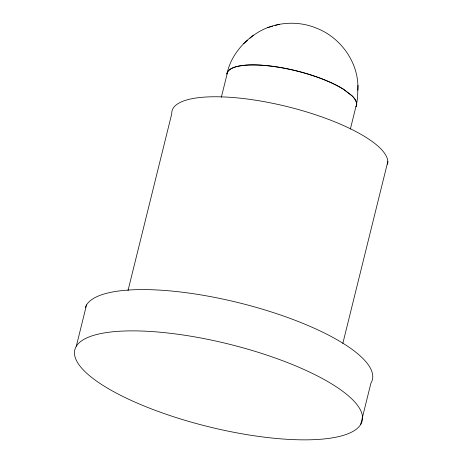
<?xml version="1.0" encoding="UTF-8"?>
<svg xmlns="http://www.w3.org/2000/svg" width="463" height="463" viewBox="0 0 463 463"><rect width="100%" height="100%" fill="white"/><g stroke="black" fill="none" stroke-linecap="round" stroke-linejoin="round"><path stroke-width="0.69" d="M357.818 90.262C359.444 63.697 341.318 37.879 316.837 28.301C295.081 19.047 267.857 22.554 249.956 38.221M358.003 85.331L357.505 98.607L356.064 106.797A66.794 19.191 13.9 0 0 352.054 95.754L343.737 89.388A66.794 19.191 13.9 0 0 272.551 66.284A66.794 19.191 13.9 0 0 226.783 73.924M76.308 346.231L86.529 304.943M127.985 290.66L171.773 113.707A111.016 31.901 13.9 0 1 282.934 105.57A111.016 31.901 13.9 0 1 387.554 164.348M221.331 97.311L227.553 72.176M350.364 129.084L355.891 106.745A66.608 19.139 13.9 0 0 351.892 95.737L343.598 89.388A66.608 19.139 13.9 0 0 272.603 66.348A66.608 19.139 13.9 0 0 226.963 73.964M342.823 343.424L387.826 161.558M360.677 424.496A148.021 42.538 13.9 0 0 167.421 332.955A148.021 42.538 13.9 0 0 127.383 398.637A148.021 42.538 13.9 0 0 360.677 424.496L370.898 383.208A148.021 42.538 13.9 0 0 247.178 304.897A148.021 42.538 13.9 0 0 85.325 307.496M227.379 72.13C231.037 56.937 241.148 44.228 253.585 35.107M243.619 43.655L247.583 40.258M267.429 27.658L272.695 26.154M275.039 25.494L279.363 24.255"/></g></svg>
